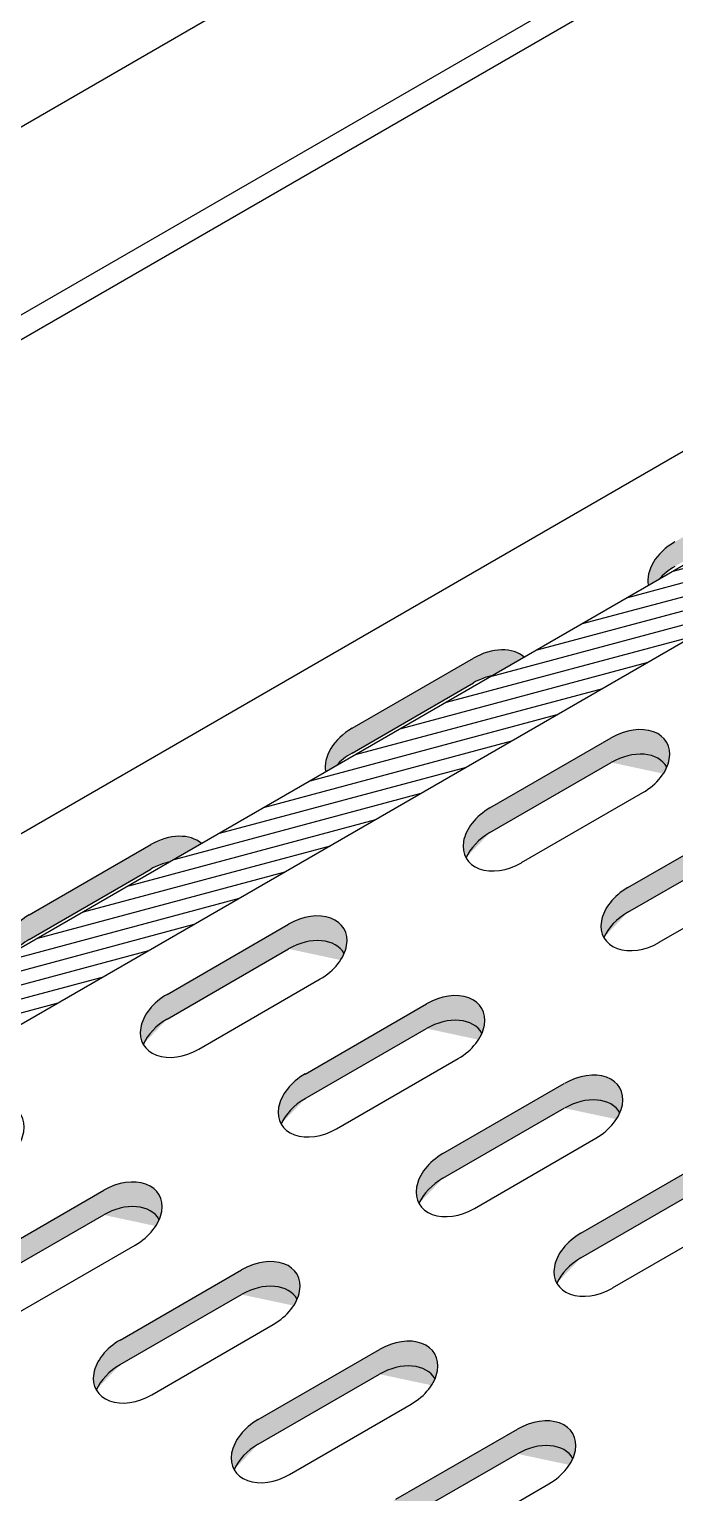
# Model space of a CAD drawing. Header units: millimetres. Extents: x 73539 to 164333, y 19300 to 40000.
# Drawn here: x 123665 to 124421, y 32469 to 34182 of the extents above; entities that cross this region are included whole.
import ezdxf

# ---------------------------------------------------------------- set-up
doc = ezdxf.new("R2010")
doc.units = ezdxf.units.MM

msp = doc.modelspace()

# ---------------------------------------------------------------- hatches: boundary and pattern name
h = msp.add_hatch()
h.set_pattern_fill('ANSI31', color=250, scale=5, angle=330, style=0)
h.set_pattern_definition([(15, (61424.906, -1722.277), (-4.1087523, 15.3340725), [])])
edge = h.paths.add_edge_path()
edge.add_ellipse((127837.2, 35476.5), major_axis=(-19.4, 33.6), ratio=0.56561, start_angle=180, end_angle=360)
edge.add_line((127817.9, 35510), (118959.2, 30395.5))
edge.add_ellipse((118966.4, 30354.9), major_axis=(-23, 39.9), ratio=0.56561, start_angle=212.6369, end_angle=327.3631, ccw=False)
edge.add_line((119000.8, 30330), (127856.6, 35442.9))
h = msp.add_hatch(color=250)
h.dxf.hatch_style = 1
h.paths.add_polyline_path([(124585.3, 33643.7), (124622.6, 33665.3), (124622.4, 33665.4), (124621.4, 33666.3), (124620.3, 33667.1), (124619.1, 33667.9), (124617.9, 33668.7), (124616.6, 33669.4), (124615.3, 33670), (124614, 33670.6), (124612.6, 33671.2), (124611.1, 33671.7), (124609.7, 33672.1), (124608.1, 33672.5), (124606.6, 33672.9), (124605, 33673.2), (124603.4, 33673.4), (124601.8, 33673.6), (124600.1, 33673.7), (124598.4, 33673.8), (124596.7, 33673.8), (124594.9, 33673.8), (124593.2, 33673.7), (124591.4, 33673.5), (124589.6, 33673.3), (124587.8, 33673), (124586, 33672.7), (124584.2, 33672.4), (124582.4, 33672), (124580.6, 33671.5), (124578.8, 33671), (124577, 33670.4), (124575.2, 33669.8), (124573.4, 33669.1), (124571.6, 33668.4), (124569.8, 33667.6), (124568.1, 33666.8), (124566.3, 33665.9), (124564.6, 33665), (124562.9, 33664.1), (124420.8, 33582), (124419.7, 33581.4), (124418.6, 33580.7), (124417.5, 33580), (124416.4, 33579.2), (124415.3, 33578.5), (124414.3, 33577.8), (124413.2, 33577), (124412.2, 33576.2), (124411.2, 33575.4), (124410.2, 33574.6), (124409.2, 33573.8), (124408.2, 33572.9), (124407.3, 33572), (124406.3, 33571.2), (124405.4, 33570.3), (124404.5, 33569.4), (124403.7, 33568.5), (124402.8, 33567.6), (124402, 33566.6), (124401.2, 33565.7), (124400.4, 33564.7), (124399.7, 33563.8), (124398.9, 33562.8), (124398.2, 33561.8), (124397.6, 33560.9), (124396.9, 33559.9), (124396.3, 33558.9), (124395.7, 33557.9), (124395.1, 33556.9), (124394.5, 33555.9), (124394, 33554.8), (124393.5, 33553.8), (124393, 33552.8), (124392.6, 33551.8), (124392.2, 33550.8), (124391.8, 33549.8), (124391.4, 33548.7), (124391.1, 33547.7), (124390.8, 33546.7), (124390.5, 33545.7), (124390.3, 33544.7), (124390, 33543.7), (124389.9, 33542.6), (124389.7, 33541.6), (124389.6, 33540.6), (124389.5, 33539.7), (124389.4, 33538.7), (124389.4, 33537.7), (124389.4, 33536.7), (124389.4, 33535.8), (124389.4, 33534.8), (124389.5, 33533.9), (124389.6, 33532.9), (124389.8, 33532), (124389.9, 33531.1), (124390, 33531), (124402.3, 33538.1), (124402.6, 33538.4), (124403, 33538.9), (124403.4, 33539.3), (124403.9, 33539.8), (124404.3, 33540.3), (124404.8, 33540.8), (124405.3, 33541.2), (124405.7, 33541.7), (124406.2, 33542.2), (124406.7, 33542.6), (124407.2, 33543.1), (124407.7, 33543.5), (124408.2, 33544), (124408.7, 33544.4), (124409.2, 33544.9), (124409.7, 33545.3), (124410.2, 33545.8), (124410.7, 33546.2), (124411.3, 33546.6), (124411.8, 33547), (124412.3, 33547.4), (124412.9, 33547.9), (124413.4, 33548.3), (124414, 33548.7), (124414.5, 33549.1), (124415.1, 33549.5), (124415.6, 33549.9), (124416.2, 33550.2), (124416.8, 33550.6), (124417.3, 33551), (124417.9, 33551.4), (124418.5, 33551.7), (124419.1, 33552.1), (124419.7, 33552.5), (124420.2, 33552.8), (124420.8, 33553.2), (124562.9, 33635.2), (124564.1, 33635.8), (124565.2, 33636.5), (124566.4, 33637.1), (124567.6, 33637.7), (124568.8, 33638.2), (124570, 33638.8), (124571.2, 33639.3), (124572.4, 33639.8), (124573.6, 33640.3), (124574.8, 33640.8), (124576, 33641.2), (124577.3, 33641.6), (124578.5, 33642), (124579.7, 33642.4), (124581, 33642.7), (124582.2, 33643), (124583.4, 33643.3), (124584.6, 33643.6)])
h = msp.add_hatch(color=250)
h.dxf.hatch_style = 1
h.paths.add_polyline_path([(124207.5, 33425.6), (124244.8, 33447.1), (124244.7, 33447.3), (124243.6, 33448.2), (124242.5, 33449), (124241.3, 33449.8), (124240.1, 33450.6), (124238.9, 33451.3), (124237.5, 33451.9), (124236.2, 33452.5), (124234.8, 33453.1), (124233.4, 33453.6), (124231.9, 33454), (124230.4, 33454.4), (124228.8, 33454.8), (124227.2, 33455.1), (124225.6, 33455.3), (124224, 33455.5), (124222.3, 33455.6), (124220.6, 33455.7), (124218.9, 33455.7), (124217.2, 33455.6), (124215.4, 33455.5), (124213.6, 33455.4), (124211.9, 33455.2), (124210.1, 33454.9), (124208.3, 33454.6), (124206.5, 33454.3), (124204.7, 33453.8), (124202.8, 33453.4), (124201, 33452.9), (124199.2, 33452.3), (124197.4, 33451.7), (124195.6, 33451), (124193.8, 33450.3), (124192.1, 33449.5), (124190.3, 33448.7), (124188.6, 33447.8), (124186.9, 33446.9), (124185.2, 33445.9), (124043.1, 33363.9), (124041.9, 33363.2), (124040.8, 33362.6), (124039.7, 33361.9), (124038.6, 33361.1), (124037.5, 33360.4), (124036.5, 33359.7), (124035.4, 33358.9), (124034.4, 33358.1), (124033.4, 33357.3), (124032.4, 33356.5), (124031.4, 33355.6), (124030.4, 33354.8), (124029.5, 33353.9), (124028.6, 33353.1), (124027.7, 33352.2), (124026.8, 33351.3), (124025.9, 33350.4), (124025.1, 33349.4), (124024.2, 33348.5), (124023.4, 33347.6), (124022.7, 33346.6), (124021.9, 33345.7), (124021.2, 33344.7), (124020.5, 33343.7), (124019.8, 33342.7), (124019.1, 33341.8), (124018.5, 33340.8), (124017.9, 33339.8), (124017.3, 33338.8), (124016.8, 33337.7), (124016.2, 33336.7), (124015.7, 33335.7), (124015.3, 33334.7), (124014.8, 33333.7), (124014.4, 33332.7), (124014, 33331.6), (124013.6, 33330.6), (124013.3, 33329.6), (124013, 33328.6), (124012.7, 33327.6), (124012.5, 33326.6), (124012.3, 33325.5), (124012.1, 33324.5), (124011.9, 33323.5), (124011.8, 33322.5), (124011.7, 33321.5), (124011.6, 33320.6), (124011.6, 33319.6), (124011.6, 33318.6), (124011.6, 33317.6), (124011.7, 33316.7), (124011.7, 33315.7), (124011.9, 33314.8), (124012, 33313.9), (124012.2, 33313), (124012.2, 33312.8), (124024.5, 33319.9), (124024.8, 33320.3), (124025.2, 33320.8), (124025.7, 33321.2), (124026.1, 33321.7), (124026.6, 33322.2), (124027, 33322.7), (124027.5, 33323.1), (124028, 33323.6), (124028.4, 33324.1), (124028.9, 33324.5), (124029.4, 33325), (124029.9, 33325.4), (124030.4, 33325.9), (124030.9, 33326.3), (124031.4, 33326.8), (124031.9, 33327.2), (124032.4, 33327.6), (124033, 33328.1), (124033.5, 33328.5), (124034, 33328.9), (124034.5, 33329.3), (124035.1, 33329.8), (124035.6, 33330.2), (124036.2, 33330.6), (124036.7, 33331), (124037.3, 33331.4), (124037.9, 33331.7), (124038.4, 33332.1), (124039, 33332.5), (124039.6, 33332.9), (124040.1, 33333.3), (124040.7, 33333.6), (124041.3, 33334), (124041.9, 33334.3), (124042.5, 33334.7), (124043.1, 33335), (124185.2, 33417.1), (124186.3, 33417.7), (124187.5, 33418.4), (124188.6, 33419), (124189.8, 33419.6), (124191, 33420.1), (124192.2, 33420.7), (124193.4, 33421.2), (124194.6, 33421.7), (124195.8, 33422.2), (124197, 33422.7), (124198.3, 33423.1), (124199.5, 33423.5), (124200.7, 33423.9), (124201.9, 33424.3), (124203.2, 33424.6), (124204.4, 33424.9), (124205.6, 33425.2), (124206.9, 33425.5)])
h = msp.add_hatch(color=250)
h.dxf.hatch_style = 1
edge = h.paths.add_edge_path()
edge.add_ellipse((124365, 33291.9), major_axis=(-46.4, -26.8), ratio=0.689985, start_angle=179.6182, end_angle=270, ccw=False)
edge.add_ellipse((124365, 33320.7), major_axis=(-46.4, -26.8), ratio=0.689985, start_angle=136.9407, end_angle=270)
edge.add_line((124346.6, 33352.8), (124204.5, 33270.7))
edge.add_ellipse((124223, 33238.7), major_axis=(-46.4, -26.8), ratio=0.689985, start_angle=270, end_angle=359.6182)
edge.add_ellipse((124223, 33209.8), major_axis=(-46.4, -26.8), ratio=0.689985, start_angle=270, end_angle=316.9407, ccw=False)
edge.add_line((124204.5, 33241.9), (124346.6, 33323.9))
h = msp.add_hatch(color=250)
h.dxf.hatch_style = 1
edge = h.paths.add_edge_path()
edge.add_ellipse((124526.4, 33198.7), major_axis=(-46.4, -26.8), ratio=0.689985, start_angle=179.6182, end_angle=270, ccw=False)
edge.add_ellipse((124526.4, 33227.6), major_axis=(-46.4, -26.8), ratio=0.689985, start_angle=136.9407, end_angle=270)
edge.add_line((124508, 33259.6), (124365.9, 33177.5))
edge.add_ellipse((124384.4, 33145.5), major_axis=(-46.4, -26.8), ratio=0.689985, start_angle=270, end_angle=359.6182)
edge.add_ellipse((124384.4, 33116.7), major_axis=(-46.4, -26.8), ratio=0.689985, start_angle=270, end_angle=316.9407, ccw=False)
edge.add_line((124365.9, 33148.7), (124508, 33230.7))
h = msp.add_hatch(color=250)
h.dxf.hatch_style = 1
h.paths.add_polyline_path([(123829.7, 33207.5), (123867, 33229), (123866.9, 33229.2), (123865.8, 33230.1), (123864.7, 33230.9), (123863.6, 33231.7), (123862.3, 33232.4), (123861.1, 33233.2), (123859.8, 33233.8), (123858.4, 33234.4), (123857, 33235), (123855.6, 33235.5), (123854.1, 33235.9), (123852.6, 33236.3), (123851, 33236.7), (123849.5, 33236.9), (123847.9, 33237.2), (123846.2, 33237.4), (123844.5, 33237.5), (123842.8, 33237.6), (123841.1, 33237.6), (123839.4, 33237.5), (123837.6, 33237.4), (123835.9, 33237.3), (123834.1, 33237.1), (123832.3, 33236.8), (123830.5, 33236.5), (123828.7, 33236.2), (123826.9, 33235.7), (123825.1, 33235.3), (123823.3, 33234.7), (123821.4, 33234.2), (123819.6, 33233.5), (123817.8, 33232.9), (123816.1, 33232.2), (123814.3, 33231.4), (123812.5, 33230.6), (123810.8, 33229.7), (123809.1, 33228.8), (123807.4, 33227.8), (123665.3, 33145.8), (123664.2, 33145.1), (123663, 33144.5), (123661.9, 33143.8), (123660.8, 33143), (123659.8, 33142.3), (123658.7, 33141.5), (123657.7, 33140.8), (123656.6, 33140), (123655.6, 33139.2), (123654.6, 33138.4), (123653.6, 33137.5), (123652.7, 33136.7), (123651.7, 33135.8), (123650.8, 33135), (123649.9, 33134.1), (123649, 33133.2), (123648.1, 33132.3), (123647.3, 33131.3), (123646.5, 33130.4), (123645.7, 33129.5), (123644.9, 33128.5), (123644.1, 33127.6), (123643.4, 33126.6), (123642.7, 33125.6), (123642, 33124.6), (123641.4, 33123.6), (123640.7, 33122.7), (123640.1, 33121.7), (123639.5, 33120.6), (123639, 33119.6), (123638.5, 33118.6), (123638, 33117.6), (123637.5, 33116.6), (123637, 33115.6), (123636.6, 33114.6), (123636.2, 33113.5), (123635.9, 33112.5), (123635.5, 33111.5), (123635.2, 33110.5), (123635, 33109.5), (123634.7, 33108.4), (123634.5, 33107.4), (123634.3, 33106.4), (123634.2, 33105.4), (123634, 33104.4), (123633.9, 33103.4), (123633.9, 33102.5), (123633.8, 33101.5), (123633.8, 33100.5), (123633.8, 33099.5), (123633.9, 33098.6), (123634, 33097.6), (123634.1, 33096.7), (123634.2, 33095.8), (123634.4, 33094.9), (123634.4, 33094.7), (123646.7, 33101.8), (123647, 33102.2), (123647.4, 33102.7), (123647.9, 33103.1), (123648.3, 33103.6), (123648.8, 33104.1), (123649.2, 33104.6), (123649.7, 33105), (123650.2, 33105.5), (123650.7, 33106), (123651.1, 33106.4), (123651.6, 33106.9), (123652.1, 33107.3), (123652.6, 33107.8), (123653.1, 33108.2), (123653.6, 33108.7), (123654.1, 33109.1), (123654.7, 33109.5), (123655.2, 33110), (123655.7, 33110.4), (123656.2, 33110.8), (123656.8, 33111.2), (123657.3, 33111.6), (123657.9, 33112.1), (123658.4, 33112.5), (123659, 33112.9), (123659.5, 33113.3), (123660.1, 33113.6), (123660.6, 33114), (123661.2, 33114.4), (123661.8, 33114.8), (123662.4, 33115.2), (123662.9, 33115.5), (123663.5, 33115.9), (123664.1, 33116.2), (123664.7, 33116.6), (123665.3, 33116.9), (123807.4, 33199), (123808.5, 33199.6), (123809.7, 33200.3), (123810.9, 33200.9), (123812, 33201.5), (123813.2, 33202), (123814.4, 33202.6), (123815.6, 33203.1), (123816.8, 33203.6), (123818.1, 33204.1), (123819.3, 33204.5), (123820.5, 33205), (123821.7, 33205.4), (123822.9, 33205.8), (123824.2, 33206.1), (123825.4, 33206.5), (123826.6, 33206.8), (123827.9, 33207.1), (123829.1, 33207.4)])
h = msp.add_hatch(color=250)
h.dxf.hatch_style = 1
edge = h.paths.add_edge_path()
edge.add_ellipse((123987.3, 33073.8), major_axis=(-46.4, -26.8), ratio=0.689985, start_angle=179.6182, end_angle=270, ccw=False)
edge.add_ellipse((123987.3, 33102.6), major_axis=(-46.4, -26.8), ratio=0.689985, start_angle=136.9407, end_angle=270)
edge.add_line((123968.8, 33134.7), (123826.7, 33052.6))
edge.add_ellipse((123845.2, 33020.6), major_axis=(-46.4, -26.8), ratio=0.689985, start_angle=270, end_angle=359.6182)
edge.add_ellipse((123845.2, 32991.7), major_axis=(-46.4, -26.8), ratio=0.689985, start_angle=270, end_angle=316.9407, ccw=False)
edge.add_line((123826.7, 33023.7), (123968.8, 33105.8))
h = msp.add_hatch(color=250)
h.dxf.hatch_style = 1
edge = h.paths.add_edge_path()
edge.add_ellipse((124148.7, 32980.6), major_axis=(-46.4, -26.8), ratio=0.689985, start_angle=179.6182, end_angle=270, ccw=False)
edge.add_ellipse((124148.7, 33009.4), major_axis=(-46.4, -26.8), ratio=0.689985, start_angle=136.9407, end_angle=270)
edge.add_line((124130.2, 33041.5), (123988.1, 32959.4))
edge.add_ellipse((124006.6, 32927.4), major_axis=(-46.4, -26.8), ratio=0.689985, start_angle=270, end_angle=359.6182)
edge.add_ellipse((124006.6, 32898.5), major_axis=(-46.4, -26.8), ratio=0.689985, start_angle=270, end_angle=316.9407, ccw=False)
edge.add_line((123988.1, 32930.6), (124130.2, 33012.6))
h = msp.add_hatch(color=250)
h.dxf.hatch_style = 1
edge = h.paths.add_edge_path()
edge.add_ellipse((124310.1, 32887.4), major_axis=(-46.4, -26.8), ratio=0.689985, start_angle=179.6182, end_angle=270, ccw=False)
edge.add_ellipse((124310.1, 32916.3), major_axis=(-46.4, -26.8), ratio=0.689985, start_angle=136.9407, end_angle=270)
edge.add_line((124291.6, 32948.3), (124149.5, 32866.2))
edge.add_ellipse((124168, 32834.2), major_axis=(-46.4, -26.8), ratio=0.689985, start_angle=270, end_angle=359.6182)
edge.add_ellipse((124168, 32805.4), major_axis=(-46.4, -26.8), ratio=0.689985, start_angle=270, end_angle=316.9407, ccw=False)
edge.add_line((124149.5, 32837.4), (124291.6, 32919.4))
h = msp.add_hatch(color=250)
h.dxf.hatch_style = 1
edge = h.paths.add_edge_path()
edge.add_ellipse((124471.5, 32794.2), major_axis=(-46.4, -26.8), ratio=0.689985, start_angle=179.6182, end_angle=270, ccw=False)
edge.add_ellipse((124471.5, 32823.1), major_axis=(-46.4, -26.8), ratio=0.689985, start_angle=136.9407, end_angle=270)
edge.add_line((124453, 32855.1), (124310.9, 32773.1))
edge.add_ellipse((124329.4, 32741), major_axis=(-46.4, -26.8), ratio=0.689985, start_angle=270, end_angle=359.6182)
edge.add_ellipse((124329.4, 32712.2), major_axis=(-46.4, -26.8), ratio=0.689985, start_angle=270, end_angle=316.9407, ccw=False)
edge.add_line((124310.9, 32744.2), (124453, 32826.2))
h = msp.add_hatch(color=250)
h.dxf.hatch_style = 1
edge = h.paths.add_edge_path()
edge.add_ellipse((123770.9, 32762.5), major_axis=(-46.4, -26.8), ratio=0.689985, start_angle=179.6182, end_angle=270, ccw=False)
edge.add_ellipse((123770.9, 32791.3), major_axis=(-46.4, -26.8), ratio=0.689985, start_angle=136.9407, end_angle=270)
edge.add_line((123752.4, 32823.4), (123610.3, 32741.3))
edge.add_ellipse((123628.8, 32709.3), major_axis=(-46.4, -26.8), ratio=0.689985, start_angle=270, end_angle=359.6182)
edge.add_ellipse((123628.8, 32680.4), major_axis=(-46.4, -26.8), ratio=0.689985, start_angle=270, end_angle=316.9407, ccw=False)
edge.add_line((123610.3, 32712.5), (123752.4, 32794.5))
h = msp.add_hatch(color=250)
h.dxf.hatch_style = 1
edge = h.paths.add_edge_path()
edge.add_ellipse((123932.3, 32669.3), major_axis=(-46.4, -26.8), ratio=0.689985, start_angle=179.6182, end_angle=270, ccw=False)
edge.add_ellipse((123932.3, 32698.2), major_axis=(-46.4, -26.8), ratio=0.689985, start_angle=136.9407, end_angle=270)
edge.add_line((123913.8, 32730.2), (123771.7, 32648.1))
edge.add_ellipse((123790.2, 32616.1), major_axis=(-46.4, -26.8), ratio=0.689985, start_angle=270, end_angle=359.6182)
edge.add_ellipse((123790.2, 32587.2), major_axis=(-46.4, -26.8), ratio=0.689985, start_angle=270, end_angle=316.9407, ccw=False)
edge.add_line((123771.7, 32619.3), (123913.8, 32701.3))
h = msp.add_hatch(color=250)
h.dxf.hatch_style = 1
edge = h.paths.add_edge_path()
edge.add_ellipse((124093.7, 32576.1), major_axis=(-46.4, -26.8), ratio=0.689985, start_angle=179.6182, end_angle=270, ccw=False)
edge.add_ellipse((124093.7, 32605), major_axis=(-46.4, -26.8), ratio=0.689985, start_angle=136.9407, end_angle=270)
edge.add_line((124075.2, 32637), (123933.1, 32555))
edge.add_ellipse((123951.6, 32522.9), major_axis=(-46.4, -26.8), ratio=0.689985, start_angle=270, end_angle=359.6182)
edge.add_ellipse((123951.6, 32494.1), major_axis=(-46.4, -26.8), ratio=0.689985, start_angle=270, end_angle=316.9407, ccw=False)
edge.add_line((123933.1, 32526.1), (124075.2, 32608.1))
h = msp.add_hatch(color=250)
h.dxf.hatch_style = 1
edge = h.paths.add_edge_path()
edge.add_ellipse((124255.1, 32482.9), major_axis=(-46.4, -26.8), ratio=0.689985, start_angle=179.6182, end_angle=270, ccw=False)
edge.add_ellipse((124255.1, 32511.8), major_axis=(-46.4, -26.8), ratio=0.689985, start_angle=136.9407, end_angle=270)
edge.add_line((124236.6, 32543.8), (124094.5, 32461.8))
edge.add_ellipse((124113, 32429.7), major_axis=(-46.4, -26.8), ratio=0.689985, start_angle=270, end_angle=359.6182)
edge.add_ellipse((124113, 32400.9), major_axis=(-46.4, -26.8), ratio=0.689985, start_angle=270, end_angle=316.9407, ccw=False)
edge.add_line((124094.5, 32432.9), (124236.6, 32514.9))

# ---------------------------------------------------------------- linework, layer by layer
for p, q in [((119030, 31397.3), (126539.8, 35733.1)), ((119220.7, 31287.2), (126730.6, 35623)), ((119220.7, 31258.3), (126730.6, 35594.1)), ((119055, 30584.6), (126564.8, 34920.4))]:
    msp.add_line(p, q)
at = {"color": 30}
for p, q in [((127817.9, 35510), (118959.2, 30395.5)), ((127856.6, 35442.9), (118998, 30328.4))]:
    msp.add_line(p, q, dxfattribs=at)
at = {"color": 250}
for p, q in [((124043.1, 33363.9), (124185.2, 33445.9)), ((124043.1, 33335), (124185.2, 33417.1)), ((124204.5, 33270.7), (124346.6, 33352.8)), ((124204.5, 33241.9), (124346.6, 33323.9)), ((124241.4, 33206.7), (124383.5, 33288.7)), ((124365.9, 33177.5), (124508, 33259.6)), ((123665.3, 33145.8), (123807.4, 33227.8)), ((124365.9, 33148.7), (124508, 33230.7)), ((123665.3, 33116.9), (123807.4, 33199)), ((124402.8, 33113.5), (124544.9, 33195.5)), ((123826.7, 33052.6), (123968.8, 33134.7)), ((123826.7, 33023.7), (123968.8, 33105.8)), ((123863.7, 32988.6), (124005.8, 33070.6)), ((123988.1, 32959.4), (124130.2, 33041.5)), ((123988.1, 32930.6), (124130.2, 33012.6)), ((124025.1, 32895.4), (124167.2, 32977.4)), ((124149.5, 32866.2), (124291.6, 32948.3)), ((124149.5, 32837.4), (124291.6, 32919.4)), ((124186.5, 32802.2), (124328.6, 32884.2)), ((124310.9, 32773.1), (124453, 32855.1)), ((123610.3, 32741.3), (123752.4, 32823.4)), ((124310.9, 32744.2), (124453, 32826.2)), ((123610.3, 32712.5), (123752.4, 32794.5)), ((124347.9, 32709), (124490, 32791.1)), ((123647.3, 32677.3), (123789.4, 32759.3)), ((123771.7, 32648.1), (123913.8, 32730.2)), ((123771.7, 32619.3), (123913.8, 32701.3)), ((123808.7, 32584.1), (123950.8, 32666.1)), ((123933.1, 32555), (124075.2, 32637)), ((123933.1, 32526.1), (124075.2, 32608.1)), ((123970.1, 32490.9), (124112.2, 32572.9)), ((124094.5, 32461.8), (124236.6, 32543.8)), ((124094.5, 32432.9), (124236.6, 32514.9)), ((124131.5, 32397.7), (124273.6, 32479.8))]:
    msp.add_line(p, q, dxfattribs=at)
for centre, start_param, end_param in [((124439.3, 33550), 4.712389, 6.059852), ((124439.3, 33521.1), 4.712389, 5.168953), ((124203.6, 33413.9), 3.364926, 4.712389), ((124203.6, 33385.1), 4.255825, 4.712389), ((124061.6, 33331.9), 4.712389, 6.059852), ((124365, 33320.7), 1.570796, 4.712389), ((124061.6, 33303), 4.712389, 5.168953), ((124365, 33291.9), 3.13493, 4.712389), ((124223, 33238.7), 4.712389, 7.853982), ((123825.9, 33195.8), 3.364926, 4.712389), ((124223, 33209.8), 4.712389, 5.531659), ((123825.9, 33167), 4.255825, 4.712389), ((124384.4, 33145.5), 4.712389, 7.853982), ((123683.8, 33113.8), 4.712389, 6.059852), ((123987.3, 33102.6), 1.570796, 4.712389), ((124384.4, 33116.7), 4.712389, 5.531659), ((123683.8, 33084.9), 4.712389, 5.168953), ((123987.3, 33073.8), 3.13493, 4.712389), ((123845.2, 33020.6), 4.712389, 7.853982), ((124148.7, 33009.4), 1.570796, 4.712389), ((123845.2, 32991.7), 4.712389, 5.531659), ((124148.7, 32980.6), 3.13493, 4.712389), ((124006.6, 32927.4), 4.712389, 7.853982), ((124310.1, 32916.3), 1.570796, 4.712389), ((123609.5, 32884.5), 1.570796, 4.712389), ((124006.6, 32898.5), 4.712389, 5.531659), ((124310.1, 32887.4), 3.13493, 4.712389), ((124168, 32834.2), 4.712389, 7.853982), ((123770.9, 32791.3), 1.570796, 4.712389), ((124168, 32805.4), 4.712389, 5.531659), ((123770.9, 32762.5), 3.13493, 4.712389), ((124329.4, 32741), 4.712389, 7.853982), ((123932.3, 32698.2), 1.570796, 4.712389), ((124329.4, 32712.2), 4.712389, 5.531659), ((123932.3, 32669.3), 3.13493, 4.712389), ((123790.2, 32616.1), 4.712389, 7.853982), ((124093.7, 32605), 1.570796, 4.712389), ((123790.2, 32587.2), 4.712389, 5.531659), ((124093.7, 32576.1), 3.13493, 4.712389), ((123951.6, 32522.9), 4.712389, 7.853982), ((124255.1, 32511.8), 1.570796, 4.712389), ((123951.6, 32494.1), 4.712389, 5.531659), ((124255.1, 32482.9), 3.13493, 4.712389)]:
    msp.add_ellipse(centre, major_axis=(-46.4, -26.8), ratio=0.689985, start_param=start_param, end_param=end_param, dxfattribs=at)

doc.saveas('drawing.dxf')
